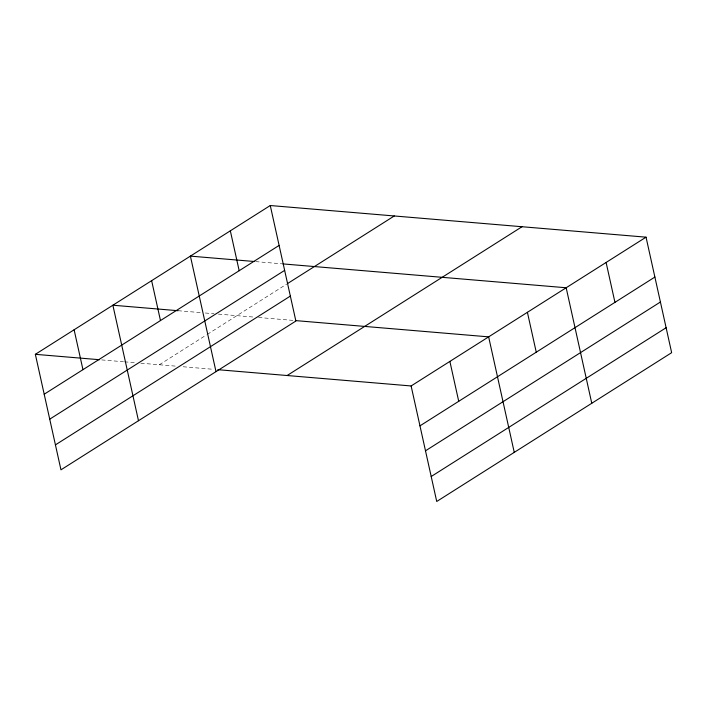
<?xml version="1.0" encoding="UTF-8"?>
<svg xmlns="http://www.w3.org/2000/svg" width="707" height="707" viewBox="0 0 707 707"><rect width="100%" height="100%" fill="white"/><g stroke="black" fill="none" stroke-linecap="round" stroke-linejoin="round"><path stroke-width="0.53" stroke-dasharray="3.54 2.65" d="M159.358 364.759L206.426 334.95M207.345 334.367L286.715 284.09M255.66 261.608L281.766 263.808M178.137 310.718L200.982 312.635M205.33 313.007L214.035 313.74M218.383 314.102L254.202 317.116M258.532 317.487L294.262 320.492M101.702 359.907L123.46 361.737M124.547 361.834L135.426 362.744M140.861 363.204L176.679 366.217M183.175 366.765L213.487 369.319"/><path stroke-width="1.06" d="M270.268 205.525L295.88 321.04L60.961 469.828L35.35 354.322L270.268 205.525L646.039 237.172L671.65 352.678L436.732 501.475L411.12 385.96L646.039 237.172M44.196 394.214L279.115 245.417M49.729 419.163L284.647 270.374M287.634 283.507L394.276 215.971M55.429 444.88L290.347 296.083M287.113 375.523L522.04 226.726M419.967 425.853L654.885 277.064M425.499 450.81L660.418 302.013M431.199 476.518L666.118 327.73M254.573 261.519L190.395 256.12L216.006 371.626M282.862 263.905L566.166 287.758L591.777 403.273M178.137 310.718L112.873 305.221L138.484 420.727M295.349 320.58L488.643 336.859L514.254 452.374M35.35 354.322L99.528 359.722M217.818 369.681L411.12 385.96M606.102 262.465L614.949 302.357M527.404 312.308L536.251 352.201M449.882 361.41L458.728 401.302M230.332 230.818L239.178 270.71M151.634 280.67L160.48 320.563M74.111 329.771L82.958 369.664"/></g></svg>
